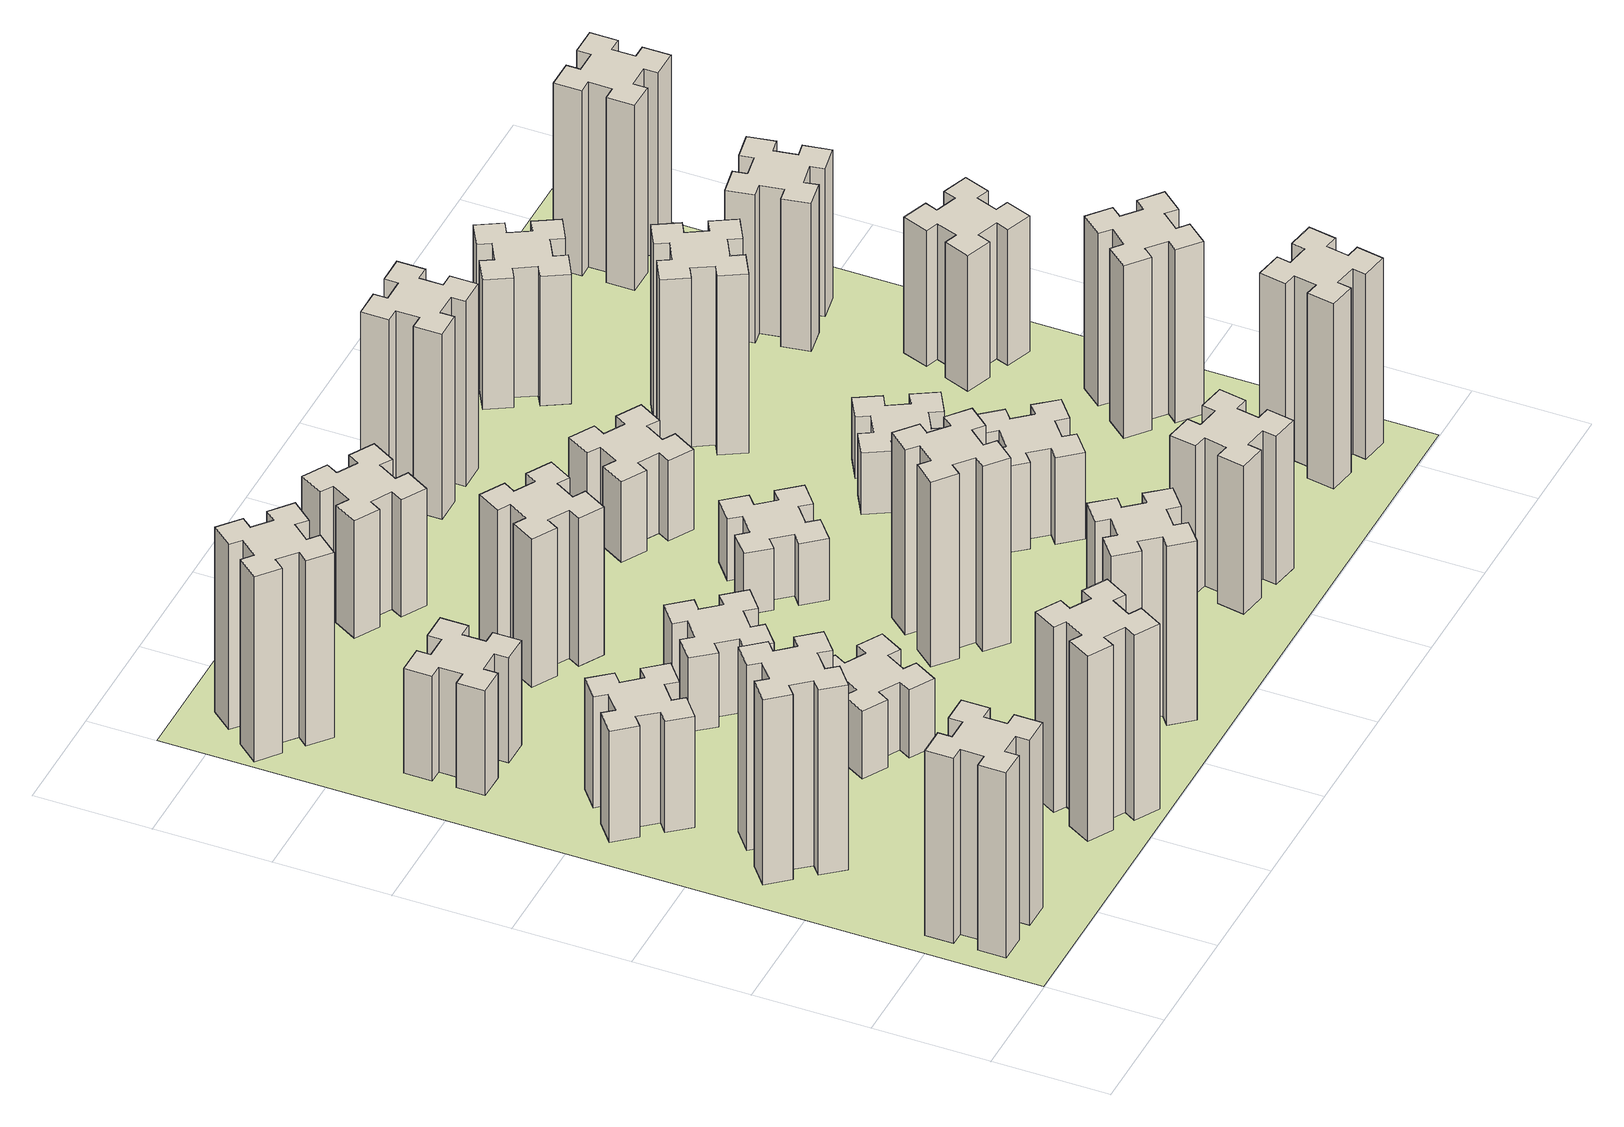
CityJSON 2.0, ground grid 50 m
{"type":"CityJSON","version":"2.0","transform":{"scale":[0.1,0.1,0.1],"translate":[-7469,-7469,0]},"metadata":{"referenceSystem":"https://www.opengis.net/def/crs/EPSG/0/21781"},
"CityObjects":{
"building1":{"type":"Building","attributes":{"class":"1000","function":"1000","usage":"1000","yearOfConstruction":2016,"roofType":"1000","measuredHeight":90,"storeysAboveGround":30,"storeysBelowGround":0},"geometry":[{"type":"Solid","lod":"1","boundaries":[[[[0,1,2,3,4,5,6,7,8,9,10,11,12,13,14,15,16,17,18,19]],[[17,16,20,21]],[[16,15,22,20]],[[15,14,23,22]],[[14,13,24,23]],[[13,12,25,24]],[[12,11,26,25]],[[11,10,27,26]],[[10,9,28,27]],[[9,8,29,28]],[[8,7,30,29]],[[7,6,31,30]],[[6,5,32,31]],[[5,4,33,32]],[[4,3,34,33]],[[3,2,35,34]],[[2,1,36,35]],[[1,0,37,36]],[[0,19,38,37]],[[19,18,39,38]],[[18,17,21,39]],[[24,25,26,27,28,29,30,31,32,33,34,35,36,37,38,39,21,20,22,23]]]]}]},
"building2":{"type":"Building","attributes":{"class":"1000","function":"1000","usage":"1000","yearOfConstruction":2016,"roofType":"1000","measuredHeight":90,"storeysAboveGround":30,"storeysBelowGround":0},"geometry":[{"type":"Solid","lod":"1","boundaries":[[[[40,41,42,43,44,45,46,47,48,49,50,51,52,53,54,55,56,57,58,59]],[[57,56,60,61]],[[56,55,62,60]],[[55,54,63,62]],[[54,53,64,63]],[[53,52,65,64]],[[52,51,66,65]],[[51,50,67,66]],[[50,49,68,67]],[[49,48,69,68]],[[48,47,70,69]],[[47,46,71,70]],[[46,45,72,71]],[[45,44,73,72]],[[44,43,74,73]],[[43,42,75,74]],[[42,41,76,75]],[[41,40,77,76]],[[40,59,78,77]],[[59,58,79,78]],[[58,57,61,79]],[[64,65,66,67,68,69,70,71,72,73,74,75,76,77,78,79,61,60,62,63]]]]}]},
"building3":{"type":"Building","attributes":{"class":"1000","function":"1000","usage":"1000","yearOfConstruction":2016,"roofType":"1000","measuredHeight":54,"storeysAboveGround":30,"storeysBelowGround":0},"geometry":[{"type":"Solid","lod":"1","boundaries":[[[[80,81,82,83,84,85,86,87,88,89,90,91,92,93,94,95,96,97,98,99]],[[97,96,100,101]],[[96,95,102,100]],[[95,94,103,102]],[[94,93,104,103]],[[93,92,105,104]],[[92,91,106,105]],[[91,90,107,106]],[[90,89,108,107]],[[89,88,109,108]],[[88,87,110,109]],[[87,86,111,110]],[[86,85,112,111]],[[85,84,113,112]],[[84,83,114,113]],[[83,82,115,114]],[[82,81,116,115]],[[81,80,117,116]],[[80,99,118,117]],[[99,98,119,118]],[[98,97,101,119]],[[104,105,106,107,108,109,110,111,112,113,114,115,116,117,118,119,101,100,102,103]]]]}]},
"building4":{"type":"Building","attributes":{"class":"1000","function":"1000","usage":"1000","yearOfConstruction":2016,"roofType":"1000","measuredHeight":51,"storeysAboveGround":30,"storeysBelowGround":0},"geometry":[{"type":"Solid","lod":"1","boundaries":[[[[120,121,122,123,124,125,126,127,128,129,130,131,132,133,134,135,136,137,138,139]],[[137,136,140,141]],[[136,135,142,140]],[[135,134,143,142]],[[134,133,144,143]],[[133,132,145,144]],[[132,131,146,145]],[[131,130,147,146]],[[130,129,148,147]],[[129,128,149,148]],[[128,127,150,149]],[[127,126,151,150]],[[126,125,152,151]],[[125,124,153,152]],[[124,123,154,153]],[[123,122,155,154]],[[122,121,156,155]],[[121,120,157,156]],[[120,139,158,157]],[[139,138,159,158]],[[138,137,141,159]],[[144,145,146,147,148,149,150,151,152,153,154,155,156,157,158,159,141,140,142,143]]]]}]},
"building5":{"type":"Building","attributes":{"class":"1000","function":"1000","usage":"1000","yearOfConstruction":2016,"roofType":"1000","measuredHeight":90,"storeysAboveGround":30,"storeysBelowGround":0},"geometry":[{"type":"Solid","lod":"1","boundaries":[[[[160,161,162,163,164,165,166,167,168,169,170,171,172,173,174,175,176,177,178,179]],[[177,176,180,181]],[[176,175,182,180]],[[175,174,183,182]],[[174,173,184,183]],[[173,172,185,184]],[[172,171,186,185]],[[171,170,187,186]],[[170,169,188,187]],[[169,168,189,188]],[[168,167,190,189]],[[167,166,191,190]],[[166,165,192,191]],[[165,164,193,192]],[[164,163,194,193]],[[163,162,195,194]],[[162,161,196,195]],[[161,160,197,196]],[[160,179,198,197]],[[179,178,199,198]],[[178,177,181,199]],[[184,185,186,187,188,189,190,191,192,193,194,195,196,197,198,199,181,180,182,183]]]]}]},
"building6":{"type":"Building","attributes":{"class":"1000","function":"1000","usage":"1000","yearOfConstruction":2016,"roofType":"1000","measuredHeight":90,"storeysAboveGround":30,"storeysBelowGround":0},"geometry":[{"type":"Solid","lod":"1","boundaries":[[[[200,201,202,203,204,205,206,207,208,209,210,211,212,213,214,215,216,217,218,219]],[[217,216,220,221]],[[216,215,222,220]],[[215,214,223,222]],[[214,213,224,223]],[[213,212,225,224]],[[212,211,226,225]],[[211,210,227,226]],[[210,209,228,227]],[[209,208,229,228]],[[208,207,230,229]],[[207,206,231,230]],[[206,205,232,231]],[[205,204,233,232]],[[204,203,234,233]],[[203,202,235,234]],[[202,201,236,235]],[[201,200,237,236]],[[200,219,238,237]],[[219,218,239,238]],[[218,217,221,239]],[[224,225,226,227,228,229,230,231,232,233,234,235,236,237,238,239,221,220,222,223]]]]}]},
"building7":{"type":"Building","attributes":{"class":"1000","function":"1000","usage":"1000","yearOfConstruction":2016,"roofType":"1000","measuredHeight":33,"storeysAboveGround":30,"storeysBelowGround":0},"geometry":[{"type":"Solid","lod":"1","boundaries":[[[[240,241,242,243,244,245,246,247,248,249,250,251,252,253,254,255,256,257,258,259]],[[257,256,260,261]],[[256,255,262,260]],[[255,254,263,262]],[[254,253,264,263]],[[253,252,265,264]],[[252,251,266,265]],[[251,250,267,266]],[[250,249,268,267]],[[249,248,269,268]],[[248,247,270,269]],[[247,246,271,270]],[[246,245,272,271]],[[245,244,273,272]],[[244,243,274,273]],[[243,242,275,274]],[[242,241,276,275]],[[241,240,277,276]],[[240,259,278,277]],[[259,258,279,278]],[[258,257,261,279]],[[264,265,266,267,268,269,270,271,272,273,274,275,276,277,278,279,261,260,262,263]]]]}]},
"building8":{"type":"Building","attributes":{"class":"1000","function":"1000","usage":"1000","yearOfConstruction":2016,"roofType":"1000","measuredHeight":36,"storeysAboveGround":30,"storeysBelowGround":0},"geometry":[{"type":"Solid","lod":"1","boundaries":[[[[280,281,282,283,284,285,286,287,288,289,290,291,292,293,294,295,296,297,298,299]],[[297,296,300,301]],[[296,295,302,300]],[[295,294,303,302]],[[294,293,304,303]],[[293,292,305,304]],[[292,291,306,305]],[[291,290,307,306]],[[290,289,308,307]],[[289,288,309,308]],[[288,287,310,309]],[[287,286,311,310]],[[286,285,312,311]],[[285,284,313,312]],[[284,283,314,313]],[[283,282,315,314]],[[282,281,316,315]],[[281,280,317,316]],[[280,299,318,317]],[[299,298,319,318]],[[298,297,301,319]],[[304,305,306,307,308,309,310,311,312,313,314,315,316,317,318,319,301,300,302,303]]]]}]},
"building9":{"type":"Building","attributes":{"class":"1000","function":"1000","usage":"1000","yearOfConstruction":2016,"roofType":"1000","measuredHeight":87,"storeysAboveGround":30,"storeysBelowGround":0},"geometry":[{"type":"Solid","lod":"1","boundaries":[[[[320,321,322,323,324,325,326,327,328,329,330,331,332,333,334,335,336,337,338,339]],[[337,336,340,341]],[[336,335,342,340]],[[335,334,343,342]],[[334,333,344,343]],[[333,332,345,344]],[[332,331,346,345]],[[331,330,347,346]],[[330,329,348,347]],[[329,328,349,348]],[[328,327,350,349]],[[327,326,351,350]],[[326,325,352,351]],[[325,324,353,352]],[[324,323,354,353]],[[323,322,355,354]],[[322,321,356,355]],[[321,320,357,356]],[[320,339,358,357]],[[339,338,359,358]],[[338,337,341,359]],[[344,345,346,347,348,349,350,351,352,353,354,355,356,357,358,359,341,340,342,343]]]]}]},
"building10":{"type":"Building","attributes":{"class":"1000","function":"1000","usage":"1000","yearOfConstruction":2016,"roofType":"1000","measuredHeight":72,"storeysAboveGround":30,"storeysBelowGround":0},"geometry":[{"type":"Solid","lod":"1","boundaries":[[[[360,361,362,363,364,365,366,367,368,369,370,371,372,373,374,375,376,377,378,379]],[[377,376,380,381]],[[376,375,382,380]],[[375,374,383,382]],[[374,373,384,383]],[[373,372,385,384]],[[372,371,386,385]],[[371,370,387,386]],[[370,369,388,387]],[[369,368,389,388]],[[368,367,390,389]],[[367,366,391,390]],[[366,365,392,391]],[[365,364,393,392]],[[364,363,394,393]],[[363,362,395,394]],[[362,361,396,395]],[[361,360,397,396]],[[360,379,398,397]],[[379,378,399,398]],[[378,377,381,399]],[[384,385,386,387,388,389,390,391,392,393,394,395,396,397,398,399,381,380,382,383]]]]}]},
"building11":{"type":"Building","attributes":{"class":"1000","function":"1000","usage":"1000","yearOfConstruction":2016,"roofType":"1000","measuredHeight":57,"storeysAboveGround":30,"storeysBelowGround":0},"geometry":[{"type":"Solid","lod":"1","boundaries":[[[[400,401,402,403,404,405,406,407,408,409,410,411,412,413,414,415,416,417,418,419]],[[417,416,420,421]],[[416,415,422,420]],[[415,414,423,422]],[[414,413,424,423]],[[413,412,425,424]],[[412,411,426,425]],[[411,410,427,426]],[[410,409,428,427]],[[409,408,429,428]],[[408,407,430,429]],[[407,406,431,430]],[[406,405,432,431]],[[405,404,433,432]],[[404,403,434,433]],[[403,402,435,434]],[[402,401,436,435]],[[401,400,437,436]],[[400,419,438,437]],[[419,418,439,438]],[[418,417,421,439]],[[424,425,426,427,428,429,430,431,432,433,434,435,436,437,438,439,421,420,422,423]]]]}]},
"building12":{"type":"Building","attributes":{"class":"1000","function":"1000","usage":"1000","yearOfConstruction":2016,"roofType":"1000","measuredHeight":90,"storeysAboveGround":30,"storeysBelowGround":0},"geometry":[{"type":"Solid","lod":"1","boundaries":[[[[440,441,442,443,444,445,446,447,448,449,450,451,452,453,454,455,456,457,458,459]],[[457,456,460,461]],[[456,455,462,460]],[[455,454,463,462]],[[454,453,464,463]],[[453,452,465,464]],[[452,451,466,465]],[[451,450,467,466]],[[450,449,468,467]],[[449,448,469,468]],[[448,447,470,469]],[[447,446,471,470]],[[446,445,472,471]],[[445,444,473,472]],[[444,443,474,473]],[[443,442,475,474]],[[442,441,476,475]],[[441,440,477,476]],[[440,459,478,477]],[[459,458,479,478]],[[458,457,461,479]],[[464,465,466,467,468,469,470,471,472,473,474,475,476,477,478,479,461,460,462,463]]]]}]},
"building13":{"type":"Building","attributes":{"class":"1000","function":"1000","usage":"1000","yearOfConstruction":2016,"roofType":"1000","measuredHeight":30,"storeysAboveGround":30,"storeysBelowGround":0},"geometry":[{"type":"Solid","lod":"1","boundaries":[[[[480,481,482,483,484,485,486,487,488,489,490,491,492,493,494,495,496,497,498,499]],[[497,496,500,501]],[[496,495,502,500]],[[495,494,503,502]],[[494,493,504,503]],[[493,492,505,504]],[[492,491,506,505]],[[491,490,507,506]],[[490,489,508,507]],[[489,488,509,508]],[[488,487,510,509]],[[487,486,511,510]],[[486,485,512,511]],[[485,484,513,512]],[[484,483,514,513]],[[483,482,515,514]],[[482,481,516,515]],[[481,480,517,516]],[[480,499,518,517]],[[499,498,519,518]],[[498,497,501,519]],[[504,505,506,507,508,509,510,511,512,513,514,515,516,517,518,519,501,500,502,503]]]]}]},
"building14":{"type":"Building","attributes":{"class":"1000","function":"1000","usage":"1000","yearOfConstruction":2016,"roofType":"1000","measuredHeight":72,"storeysAboveGround":30,"storeysBelowGround":0},"geometry":[{"type":"Solid","lod":"1","boundaries":[[[[520,521,522,523,524,525,526,527,528,529,530,531,532,533,534,535,536,537,538,539]],[[537,536,540,541]],[[536,535,542,540]],[[535,534,543,542]],[[534,533,544,543]],[[533,532,545,544]],[[532,531,546,545]],[[531,530,547,546]],[[530,529,548,547]],[[529,528,549,548]],[[528,527,550,549]],[[527,526,551,550]],[[526,525,552,551]],[[525,524,553,552]],[[524,523,554,553]],[[523,522,555,554]],[[522,521,556,555]],[[521,520,557,556]],[[520,539,558,557]],[[539,538,559,558]],[[538,537,541,559]],[[544,545,546,547,548,549,550,551,552,553,554,555,556,557,558,559,541,540,542,543]]]]}]},
"building15":{"type":"Building","attributes":{"class":"1000","function":"1000","usage":"1000","yearOfConstruction":2016,"roofType":"1000","measuredHeight":39,"storeysAboveGround":30,"storeysBelowGround":0},"geometry":[{"type":"Solid","lod":"1","boundaries":[[[[560,561,562,563,564,565,566,567,568,569,570,571,572,573,574,575,576,577,578,579]],[[577,576,580,581]],[[576,575,582,580]],[[575,574,583,582]],[[574,573,584,583]],[[573,572,585,584]],[[572,571,586,585]],[[571,570,587,586]],[[570,569,588,587]],[[569,568,589,588]],[[568,567,590,589]],[[567,566,591,590]],[[566,565,592,591]],[[565,564,593,592]],[[564,563,594,593]],[[563,562,595,594]],[[562,561,596,595]],[[561,560,597,596]],[[560,579,598,597]],[[579,578,599,598]],[[578,577,581,599]],[[584,585,586,587,588,589,590,591,592,593,594,595,596,597,598,599,581,580,582,583]]]]}]},
"building16":{"type":"Building","attributes":{"class":"1000","function":"1000","usage":"1000","yearOfConstruction":2016,"roofType":"1000","measuredHeight":90,"storeysAboveGround":30,"storeysBelowGround":0},"geometry":[{"type":"Solid","lod":"1","boundaries":[[[[600,601,602,603,604,605,606,607,608,609,610,611,612,613,614,615,616,617,618,619]],[[617,616,620,621]],[[616,615,622,620]],[[615,614,623,622]],[[614,613,624,623]],[[613,612,625,624]],[[612,611,626,625]],[[611,610,627,626]],[[610,609,628,627]],[[609,608,629,628]],[[608,607,630,629]],[[607,606,631,630]],[[606,605,632,631]],[[605,604,633,632]],[[604,603,634,633]],[[603,602,635,634]],[[602,601,636,635]],[[601,600,637,636]],[[600,619,638,637]],[[619,618,639,638]],[[618,617,621,639]],[[624,625,626,627,628,629,630,631,632,633,634,635,636,637,638,639,621,620,622,623]]]]}]},
"building17":{"type":"Building","attributes":{"class":"1000","function":"1000","usage":"1000","yearOfConstruction":2016,"roofType":"1000","measuredHeight":42,"storeysAboveGround":30,"storeysBelowGround":0},"geometry":[{"type":"Solid","lod":"1","boundaries":[[[[640,641,642,643,644,645,646,647,648,649,650,651,652,653,654,655,656,657,658,659]],[[657,656,660,661]],[[656,655,662,660]],[[655,654,663,662]],[[654,653,664,663]],[[653,652,665,664]],[[652,651,666,665]],[[651,650,667,666]],[[650,649,668,667]],[[649,648,669,668]],[[648,647,670,669]],[[647,646,671,670]],[[646,645,672,671]],[[645,644,673,672]],[[644,643,674,673]],[[643,642,675,674]],[[642,641,676,675]],[[641,640,677,676]],[[640,659,678,677]],[[659,658,679,678]],[[658,657,661,679]],[[664,665,666,667,668,669,670,671,672,673,674,675,676,677,678,679,661,660,662,663]]]]}]},
"building18":{"type":"Building","attributes":{"class":"1000","function":"1000","usage":"1000","yearOfConstruction":2016,"roofType":"1000","measuredHeight":30,"storeysAboveGround":30,"storeysBelowGround":0},"geometry":[{"type":"Solid","lod":"1","boundaries":[[[[680,681,682,683,684,685,686,687,688,689,690,691,692,693,694,695,696,697,698,699]],[[697,696,700,701]],[[696,695,702,700]],[[695,694,703,702]],[[694,693,704,703]],[[693,692,705,704]],[[692,691,706,705]],[[691,690,707,706]],[[690,689,708,707]],[[689,688,709,708]],[[688,687,710,709]],[[687,686,711,710]],[[686,685,712,711]],[[685,684,713,712]],[[684,683,714,713]],[[683,682,715,714]],[[682,681,716,715]],[[681,680,717,716]],[[680,699,718,717]],[[699,698,719,718]],[[698,697,701,719]],[[704,705,706,707,708,709,710,711,712,713,714,715,716,717,718,719,701,700,702,703]]]]}]},
"building19":{"type":"Building","attributes":{"class":"1000","function":"1000","usage":"1000","yearOfConstruction":2016,"roofType":"1000","measuredHeight":87,"storeysAboveGround":30,"storeysBelowGround":0},"geometry":[{"type":"Solid","lod":"1","boundaries":[[[[720,721,722,723,724,725,726,727,728,729,730,731,732,733,734,735,736,737,738,739]],[[737,736,740,741]],[[736,735,742,740]],[[735,734,743,742]],[[734,733,744,743]],[[733,732,745,744]],[[732,731,746,745]],[[731,730,747,746]],[[730,729,748,747]],[[729,728,749,748]],[[728,727,750,749]],[[727,726,751,750]],[[726,725,752,751]],[[725,724,753,752]],[[724,723,754,753]],[[723,722,755,754]],[[722,721,756,755]],[[721,720,757,756]],[[720,739,758,757]],[[739,738,759,758]],[[738,737,741,759]],[[744,745,746,747,748,749,750,751,752,753,754,755,756,757,758,759,741,740,742,743]]]]}]},
"building20":{"type":"Building","attributes":{"class":"1000","function":"1000","usage":"1000","yearOfConstruction":2016,"roofType":"1000","measuredHeight":90,"storeysAboveGround":30,"storeysBelowGround":0},"geometry":[{"type":"Solid","lod":"1","boundaries":[[[[760,761,762,763,764,765,766,767,768,769,770,771,772,773,774,775,776,777,778,779]],[[777,776,780,781]],[[776,775,782,780]],[[775,774,783,782]],[[774,773,784,783]],[[773,772,785,784]],[[772,771,786,785]],[[771,770,787,786]],[[770,769,788,787]],[[769,768,789,788]],[[768,767,790,789]],[[767,766,791,790]],[[766,765,792,791]],[[765,764,793,792]],[[764,763,794,793]],[[763,762,795,794]],[[762,761,796,795]],[[761,760,797,796]],[[760,779,798,797]],[[779,778,799,798]],[[778,777,781,799]],[[784,785,786,787,788,789,790,791,792,793,794,795,796,797,798,799,781,780,782,783]]]]}]},
"building21":{"type":"Building","attributes":{"class":"1000","function":"1000","usage":"1000","yearOfConstruction":2016,"roofType":"1000","measuredHeight":63,"storeysAboveGround":30,"storeysBelowGround":0},"geometry":[{"type":"Solid","lod":"1","boundaries":[[[[800,801,802,803,804,805,806,807,808,809,810,811,812,813,814,815,816,817,818,819]],[[817,816,820,821]],[[816,815,822,820]],[[815,814,823,822]],[[814,813,824,823]],[[813,812,825,824]],[[812,811,826,825]],[[811,810,827,826]],[[810,809,828,827]],[[809,808,829,828]],[[808,807,830,829]],[[807,806,831,830]],[[806,805,832,831]],[[805,804,833,832]],[[804,803,834,833]],[[803,802,835,834]],[[802,801,836,835]],[[801,800,837,836]],[[800,819,838,837]],[[819,818,839,838]],[[818,817,821,839]],[[824,825,826,827,828,829,830,831,832,833,834,835,836,837,838,839,821,820,822,823]]]]}]},
"building22":{"type":"Building","attributes":{"class":"1000","function":"1000","usage":"1000","yearOfConstruction":2016,"roofType":"1000","measuredHeight":84,"storeysAboveGround":30,"storeysBelowGround":0},"geometry":[{"type":"Solid","lod":"1","boundaries":[[[[840,841,842,843,844,845,846,847,848,849,850,851,852,853,854,855,856,857,858,859]],[[857,856,860,861]],[[856,855,862,860]],[[855,854,863,862]],[[854,853,864,863]],[[853,852,865,864]],[[852,851,866,865]],[[851,850,867,866]],[[850,849,868,867]],[[849,848,869,868]],[[848,847,870,869]],[[847,846,871,870]],[[846,845,872,871]],[[845,844,873,872]],[[844,843,874,873]],[[843,842,875,874]],[[842,841,876,875]],[[841,840,877,876]],[[840,859,878,877]],[[859,858,879,878]],[[858,857,861,879]],[[864,865,866,867,868,869,870,871,872,873,874,875,876,877,878,879,861,860,862,863]]]]}]},
"building23":{"type":"Building","attributes":{"class":"1000","function":"1000","usage":"1000","yearOfConstruction":2016,"roofType":"1000","measuredHeight":66,"storeysAboveGround":30,"storeysBelowGround":0},"geometry":[{"type":"Solid","lod":"1","boundaries":[[[[880,881,882,883,884,885,886,887,888,889,890,891,892,893,894,895,896,897,898,899]],[[897,896,900,901]],[[896,895,902,900]],[[895,894,903,902]],[[894,893,904,903]],[[893,892,905,904]],[[892,891,906,905]],[[891,890,907,906]],[[890,889,908,907]],[[889,888,909,908]],[[888,887,910,909]],[[887,886,911,910]],[[886,885,912,911]],[[885,884,913,912]],[[884,883,914,913]],[[883,882,915,914]],[[882,881,916,915]],[[881,880,917,916]],[[880,899,918,917]],[[899,898,919,918]],[[898,897,901,919]],[[904,905,906,907,908,909,910,911,912,913,914,915,916,917,918,919,901,900,902,903]]]]}]},
"building24":{"type":"Building","attributes":{"class":"1000","function":"1000","usage":"1000","yearOfConstruction":2016,"roofType":"1000","measuredHeight":72,"storeysAboveGround":30,"storeysBelowGround":0},"geometry":[{"type":"Solid","lod":"1","boundaries":[[[[920,921,922,923,924,925,926,927,928,929,930,931,932,933,934,935,936,937,938,939]],[[937,936,940,941]],[[936,935,942,940]],[[935,934,943,942]],[[934,933,944,943]],[[933,932,945,944]],[[932,931,946,945]],[[931,930,947,946]],[[930,929,948,947]],[[929,928,949,948]],[[928,927,950,949]],[[927,926,951,950]],[[926,925,952,951]],[[925,924,953,952]],[[924,923,954,953]],[[923,922,955,954]],[[922,921,956,955]],[[921,920,957,956]],[[920,939,958,957]],[[939,938,959,958]],[[938,937,941,959]],[[944,945,946,947,948,949,950,951,952,953,954,955,956,957,958,959,941,940,942,943]]]]}]},
"building25":{"type":"Building","attributes":{"class":"1000","function":"1000","usage":"1000","yearOfConstruction":2016,"roofType":"1000","measuredHeight":90,"storeysAboveGround":30,"storeysBelowGround":0},"geometry":[{"type":"Solid","lod":"1","boundaries":[[[[960,961,962,963,964,965,966,967,968,969,970,971,972,973,974,975,976,977,978,979]],[[977,976,980,981]],[[976,975,982,980]],[[975,974,983,982]],[[974,973,984,983]],[[973,972,985,984]],[[972,971,986,985]],[[971,970,987,986]],[[970,969,988,987]],[[969,968,989,988]],[[968,967,990,989]],[[967,966,991,990]],[[966,965,992,991]],[[965,964,993,992]],[[964,963,994,993]],[[963,962,995,994]],[[962,961,996,995]],[[961,960,997,996]],[[960,979,998,997]],[[979,978,999,998]],[[978,977,981,999]],[[984,985,986,987,988,989,990,991,992,993,994,995,996,997,998,999,981,980,982,983]]]]}]},
"landuse1":{"type":"LandUse","attributes":{"name":"plot1","function":"1010"},"geometry":[{"type":"MultiSurface","lod":"1","boundaries":[[[1000,1001,1002,1003]]]}]}
},
"vertices":[
[165,425,0],[165,325,0],[105,325,0],[105,205,0],[225,205,0],[225,265,0],[325,265,0],[325,205,0],[445,205,0],[445,325,0],[385,325,0],[385,425,0],[445,425,0],[445,545,0],[325,545,0],[325,485,0],[225,485,0],[225,545,0],[105,545,0],[105,425,0],[225,485,900],[225,545,900],[325,485,900],[325,545,900],[445,545,900],[445,425,900],[385,425,900],[385,325,900],[445,325,900],[445,205,900],[325,205,900],[325,265,900],[225,265,900],[225,205,900],[105,205,900],[105,325,900],[165,325,900],[165,425,900],[105,425,900],[105,545,900],
[492,1248,0],[427,1324,0],[473,1363,0],[396,1455,0],[304,1378,0],[343,1332,0],[266,1267,0],[228,1313,0],[136,1236,0],[213,1144,0],[259,1183,0],[323,1106,0],[277,1068,0],[354,976,0],[446,1053,0],[408,1099,0],[484,1163,0],[523,1117,0],[615,1194,0],[538,1286,0],[484,1163,900],[523,1117,900],[408,1099,900],[446,1053,900],[354,976,900],[277,1068,900],[323,1106,900],[259,1183,900],[213,1144,900],[136,1236,900],[228,1313,900],[266,1267,900],[343,1332,900],[304,1378,900],[396,1455,900],[473,1363,900],[427,1324,900],[492,1248,900],[538,1286,900],[615,1194,900],
[492,1888,0],[427,1964,0],[473,2003,0],[396,2095,0],[304,2018,0],[343,1972,0],[266,1907,0],[228,1953,0],[136,1876,0],[213,1784,0],[259,1823,0],[323,1746,0],[277,1708,0],[354,1616,0],[446,1693,0],[408,1739,0],[484,1803,0],[523,1757,0],[615,1834,0],[538,1926,0],[484,1803,540],[523,1757,540],[408,1739,540],[446,1693,540],[354,1616,540],[277,1708,540],[323,1746,540],[259,1823,540],[213,1784,540],[136,1876,540],[228,1953,540],[266,1907,540],[343,1972,540],[304,2018,540],[396,2095,540],[473,2003,540],[427,1964,540],[492,1888,540],[538,1926,540],[615,1834,540],
[485,2545,0],[485,2645,0],[545,2645,0],[545,2765,0],[425,2765,0],[425,2705,0],[325,2705,0],[325,2765,0],[205,2765,0],[205,2645,0],[265,2645,0],[265,2545,0],[205,2545,0],[205,2425,0],[325,2425,0],[325,2485,0],[425,2485,0],[425,2425,0],[545,2425,0],[545,2545,0],[425,2485,510],[425,2425,510],[325,2485,510],[325,2425,510],[205,2425,510],[205,2545,510],[265,2545,510],[265,2645,510],[205,2645,510],[205,2765,510],[325,2765,510],[325,2705,510],[425,2705,510],[425,2765,510],[545,2765,510],[545,2645,510],[485,2645,510],[485,2545,510],[545,2545,510],[545,2425,510],
[1214,346,0],[1127,396,0],[1157,448,0],[1053,508,0],[993,404,0],[1045,374,0],[995,287,0],[943,317,0],[883,213,0],[987,153,0],[1017,205,0],[1104,155,0],[1074,103,0],[1178,43,0],[1238,147,0],[1186,177,0],[1236,264,0],[1288,234,0],[1348,338,0],[1244,398,0],[1236,264,900],[1288,234,900],[1186,177,900],[1238,147,900],[1178,43,900],[1074,103,900],[1104,155,900],[1017,205,900],[987,153,900],[883,213,900],[943,317,900],[995,287,900],[1045,374,900],[993,404,900],[1053,508,900],[1157,448,900],[1127,396,900],[1214,346,900],[1244,398,900],[1348,338,900],
[384,3387,0],[308,3452,0],[346,3498,0],[254,3575,0],[177,3483,0],[223,3444,0],[159,3368,0],[113,3406,0],[36,3314,0],[128,3237,0],[166,3283,0],[243,3219,0],[204,3173,0],[296,3096,0],[373,3188,0],[327,3226,0],[392,3303,0],[438,3264,0],[515,3356,0],[423,3433,0],[392,3303,900],[438,3264,900],[327,3226,900],[373,3188,900],[296,3096,900],[204,3173,900],[243,3219,900],[166,3283,900],[128,3237,900],[36,3314,900],[113,3406,900],[159,3368,900],[223,3444,900],[177,3483,900],[254,3575,900],[346,3498,900],[308,3452,900],[384,3387,900],[423,3433,900],[515,3356,900],
[1186,1117,0],[1236,1204,0],[1288,1174,0],[1348,1278,0],[1244,1338,0],[1214,1286,0],[1127,1336,0],[1157,1388,0],[1053,1448,0],[993,1344,0],[1045,1314,0],[995,1227,0],[943,1257,0],[883,1153,0],[987,1093,0],[1017,1145,0],[1104,1095,0],[1074,1043,0],[1178,983,0],[1238,1087,0],[1104,1095,330],[1074,1043,330],[1017,1145,330],[987,1093,330],[883,1153,330],[943,1257,330],[995,1227,330],[1045,1314,330],[993,1344,330],[1053,1448,330],[1157,1388,330],[1127,1336,330],[1214,1286,330],[1244,1338,330],[1348,1278,330],[1288,1174,330],[1236,1204,330],[1186,1117,330],[1238,1087,330],[1178,983,330],
[1083,1972,0],[1006,1907,0],[968,1953,0],[876,1876,0],[953,1784,0],[999,1823,0],[1063,1746,0],[1017,1708,0],[1094,1616,0],[1186,1693,0],[1148,1739,0],[1224,1803,0],[1263,1757,0],[1355,1834,0],[1278,1926,0],[1232,1888,0],[1167,1964,0],[1213,2003,0],[1136,2095,0],[1044,2018,0],[1167,1964,360],[1213,2003,360],[1232,1888,360],[1278,1926,360],[1355,1834,360],[1263,1757,360],[1224,1803,360],[1148,1739,360],[1186,1693,360],[1094,1616,360],[1017,1708,360],[1063,1746,360],[999,1823,360],[953,1784,360],[876,1876,360],[968,1953,360],[1006,1907,360],[1083,1972,360],[1044,2018,360],[1136,2095,360],
[1639,343,0],[1703,266,0],[1657,228,0],[1734,136,0],[1826,213,0],[1788,259,0],[1864,323,0],[1903,277,0],[1995,354,0],[1918,446,0],[1872,408,0],[1807,484,0],[1853,523,0],[1776,615,0],[1684,538,0],[1723,492,0],[1646,427,0],[1608,473,0],[1516,396,0],[1593,304,0],[1646,427,870],[1608,473,870],[1723,492,870],[1684,538,870],[1776,615,870],[1853,523,870],[1807,484,870],[1872,408,870],[1918,446,870],[1995,354,870],[1903,277,870],[1864,323,870],[1788,259,870],[1826,213,870],[1734,136,870],[1657,228,870],[1703,266,870],[1639,343,870],[1593,304,870],[1516,396,870],
[1214,2666,0],[1127,2716,0],[1157,2768,0],[1053,2828,0],[993,2724,0],[1045,2694,0],[995,2607,0],[943,2637,0],[883,2533,0],[987,2473,0],[1017,2525,0],[1104,2475,0],[1074,2423,0],[1178,2363,0],[1238,2467,0],[1186,2497,0],[1236,2584,0],[1288,2554,0],[1348,2658,0],[1244,2718,0],[1236,2584,720],[1288,2554,720],[1186,2497,720],[1238,2467,720],[1178,2363,720],[1074,2423,720],[1104,2475,720],[1017,2525,720],[987,2473,720],[883,2533,720],[943,2637,720],[995,2607,720],[1045,2694,720],[993,2724,720],[1053,2828,720],[1157,2768,720],[1127,2716,720],[1214,2666,720],[1244,2718,720],[1348,2658,720],
[1186,3237,0],[1236,3324,0],[1288,3294,0],[1348,3398,0],[1244,3458,0],[1214,3406,0],[1127,3456,0],[1157,3508,0],[1053,3568,0],[993,3464,0],[1045,3434,0],[995,3347,0],[943,3377,0],[883,3273,0],[987,3213,0],[1017,3265,0],[1104,3215,0],[1074,3163,0],[1178,3103,0],[1238,3207,0],[1104,3215,570],[1074,3163,570],[1017,3265,570],[987,3213,570],[883,3273,570],[943,3377,570],[995,3347,570],[1045,3434,570],[993,3464,570],[1053,3568,570],[1157,3508,570],[1127,3456,570],[1214,3406,570],[1244,3458,570],[1348,3398,570],[1288,3294,570],[1236,3324,570],[1186,3237,570],[1238,3207,570],[1178,3103,570],
[1803,1324,0],[1739,1248,0],[1693,1286,0],[1616,1194,0],[1708,1117,0],[1746,1163,0],[1823,1099,0],[1784,1053,0],[1876,976,0],[1953,1068,0],[1907,1106,0],[1972,1183,0],[2018,1144,0],[2095,1236,0],[2003,1313,0],[1964,1267,0],[1888,1332,0],[1926,1378,0],[1834,1455,0],[1757,1363,0],[1888,1332,900],[1926,1378,900],[1964,1267,900],[2003,1313,900],[2095,1236,900],[2018,1144,900],[1972,1183,900],[1907,1106,900],[1953,1068,900],[1876,976,900],[1784,1053,900],[1823,1099,900],[1746,1163,900],[1708,1117,900],[1616,1194,900],[1693,1286,900],[1739,1248,900],[1803,1324,900],[1757,1363,900],[1834,1455,900],
[1972,1988,0],[1907,2064,0],[1953,2103,0],[1876,2195,0],[1784,2118,0],[1823,2072,0],[1746,2007,0],[1708,2053,0],[1616,1976,0],[1693,1884,0],[1739,1923,0],[1803,1846,0],[1757,1808,0],[1834,1716,0],[1926,1793,0],[1888,1839,0],[1964,1903,0],[2003,1857,0],[2095,1934,0],[2018,2026,0],[1964,1903,300],[2003,1857,300],[1888,1839,300],[1926,1793,300],[1834,1716,300],[1757,1808,300],[1803,1846,300],[1739,1923,300],[1693,1884,300],[1616,1976,300],[1708,2053,300],[1746,2007,300],[1823,2072,300],[1784,2118,300],[1876,2195,300],[1953,2103,300],[1907,2064,300],[1972,1988,300],[2018,2026,300],[2095,1934,300],
[2496,444,0],[2478,345,0],[2419,356,0],[2398,237,0],[2517,217,0],[2527,276,0],[2625,258,0],[2615,199,0],[2733,178,0],[2754,297,0],[2695,307,0],[2712,405,0],[2771,395,0],[2792,513,0],[2674,534,0],[2664,475,0],[2565,492,0],[2576,551,0],[2457,572,0],[2437,454,0],[2565,492,720],[2576,551,720],[2664,475,720],[2674,534,720],[2792,513,720],[2771,395,720],[2712,405,720],[2695,307,720],[2754,297,720],[2733,178,720],[2615,199,720],[2625,258,720],[2527,276,720],[2517,217,720],[2398,237,720],[2419,356,720],[2478,345,720],[2496,444,720],[2437,454,720],[2457,572,720],
[2026,2497,0],[2076,2584,0],[2128,2554,0],[2188,2658,0],[2084,2718,0],[2054,2666,0],[1967,2716,0],[1997,2768,0],[1893,2828,0],[1833,2724,0],[1885,2694,0],[1835,2607,0],[1783,2637,0],[1723,2533,0],[1827,2473,0],[1857,2525,0],[1944,2475,0],[1914,2423,0],[2018,2363,0],[2078,2467,0],[1944,2475,390],[1914,2423,390],[1857,2525,390],[1827,2473,390],[1723,2533,390],[1783,2637,390],[1835,2607,390],[1885,2694,390],[1833,2724,390],[1893,2828,390],[1997,2768,390],[1967,2716,390],[2054,2666,390],[2084,2718,390],[2188,2658,390],[2128,2554,390],[2076,2584,390],[2026,2497,390],[2078,2467,390],[2018,2363,390],
[1965,3385,0],[1965,3485,0],[2025,3485,0],[2025,3605,0],[1905,3605,0],[1905,3545,0],[1805,3545,0],[1805,3605,0],[1685,3605,0],[1685,3485,0],[1745,3485,0],[1745,3385,0],[1685,3385,0],[1685,3265,0],[1805,3265,0],[1805,3325,0],[1905,3325,0],[1905,3265,0],[2025,3265,0],[2025,3385,0],[1905,3325,900],[1905,3265,900],[1805,3325,900],[1805,3265,900],[1685,3265,900],[1685,3385,900],[1745,3385,900],[1745,3485,900],[1685,3485,900],[1685,3605,900],[1805,3605,900],[1805,3545,900],[1905,3545,900],[1905,3605,900],[2025,3605,900],[2025,3485,900],[1965,3485,900],[1965,3385,900],[2025,3385,900],[2025,3265,900],
[2563,1332,0],[2486,1267,0],[2448,1313,0],[2356,1236,0],[2433,1144,0],[2479,1183,0],[2543,1106,0],[2497,1068,0],[2574,976,0],[2666,1053,0],[2628,1099,0],[2704,1163,0],[2743,1117,0],[2835,1194,0],[2758,1286,0],[2712,1248,0],[2647,1324,0],[2693,1363,0],[2616,1455,0],[2524,1378,0],[2647,1324,420],[2693,1363,420],[2712,1248,420],[2758,1286,420],[2835,1194,420],[2743,1117,420],[2704,1163,420],[2628,1099,420],[2666,1053,420],[2574,976,420],[2497,1068,420],[2543,1106,420],[2479,1183,420],[2433,1144,420],[2356,1236,420],[2448,1313,420],[2486,1267,420],[2563,1332,420],[2524,1378,420],[2616,1455,420],
[2475,1744,0],[2525,1657,0],[2473,1627,0],[2533,1523,0],[2637,1583,0],[2607,1635,0],[2694,1685,0],[2724,1633,0],[2828,1693,0],[2768,1797,0],[2716,1767,0],[2666,1854,0],[2718,1884,0],[2658,1988,0],[2554,1928,0],[2584,1876,0],[2497,1826,0],[2467,1878,0],[2363,1818,0],[2423,1714,0],[2497,1826,300],[2467,1878,300],[2584,1876,300],[2554,1928,300],[2658,1988,300],[2718,1884,300],[2666,1854,300],[2716,1767,300],[2768,1797,300],[2828,1693,300],[2724,1633,300],[2694,1685,300],[2607,1635,300],[2637,1583,300],[2533,1523,300],[2473,1627,300],[2525,1657,300],[2475,1744,300],[2423,1714,300],[2363,1818,300],
[2607,2475,0],[2694,2525,0],[2724,2473,0],[2828,2533,0],[2768,2637,0],[2716,2607,0],[2666,2694,0],[2718,2724,0],[2658,2828,0],[2554,2768,0],[2584,2716,0],[2497,2666,0],[2467,2718,0],[2363,2658,0],[2423,2554,0],[2475,2584,0],[2525,2497,0],[2473,2467,0],[2533,2363,0],[2637,2423,0],[2525,2497,870],[2473,2467,870],[2475,2584,870],[2423,2554,870],[2363,2658,870],[2467,2718,870],[2497,2666,870],[2584,2716,870],[2554,2768,870],[2658,2828,870],[2718,2724,870],[2666,2694,870],[2716,2607,870],[2768,2637,870],[2828,2533,870],[2724,2473,870],[2694,2525,870],[2607,2475,870],[2637,2423,870],[2533,2363,870],
[3504,475,0],[3405,492,0],[3416,551,0],[3297,572,0],[3277,454,0],[3336,444,0],[3318,345,0],[3259,356,0],[3238,237,0],[3357,217,0],[3367,276,0],[3465,258,0],[3455,199,0],[3573,178,0],[3594,297,0],[3535,307,0],[3552,405,0],[3611,395,0],[3632,513,0],[3514,534,0],[3552,405,900],[3611,395,900],[3535,307,900],[3594,297,900],[3573,178,900],[3455,199,900],[3465,258,900],[3367,276,900],[3357,217,900],[3238,237,900],[3259,356,900],[3318,345,900],[3336,444,900],[3277,454,900],[3297,572,900],[3416,551,900],[3405,492,900],[3504,475,900],[3514,534,900],[3632,513,900],
[2716,3347,0],[2666,3434,0],[2718,3464,0],[2658,3568,0],[2554,3508,0],[2584,3456,0],[2497,3406,0],[2467,3458,0],[2363,3398,0],[2423,3294,0],[2475,3324,0],[2525,3237,0],[2473,3207,0],[2533,3103,0],[2637,3163,0],[2607,3215,0],[2694,3265,0],[2724,3213,0],[2828,3273,0],[2768,3377,0],[2694,3265,630],[2724,3213,630],[2607,3215,630],[2637,3163,630],[2533,3103,630],[2473,3207,630],[2525,3237,630],[2475,3324,630],[2423,3294,630],[2363,3398,630],[2467,3458,630],[2497,3406,630],[2584,3456,630],[2554,3508,630],[2658,3568,630],[2718,3464,630],[2666,3434,630],[2716,3347,630],[2768,3377,630],[2828,3273,630],
[3487,1006,0],[3552,1083,0],[3598,1044,0],[3675,1136,0],[3583,1213,0],[3544,1167,0],[3468,1232,0],[3506,1278,0],[3414,1355,0],[3337,1263,0],[3383,1224,0],[3319,1148,0],[3273,1186,0],[3196,1094,0],[3288,1017,0],[3326,1063,0],[3403,999,0],[3364,953,0],[3456,876,0],[3533,968,0],[3403,999,840],[3364,953,840],[3326,1063,840],[3288,1017,840],[3196,1094,840],[3273,1186,840],[3319,1148,840],[3383,1224,840],[3337,1263,840],[3414,1355,840],[3506,1278,840],[3468,1232,840],[3544,1167,840],[3583,1213,840],[3675,1136,840],[3598,1044,840],[3552,1083,840],[3487,1006,840],[3533,968,840],[3456,876,840],
[3520,1942,0],[3426,1976,0],[3447,2032,0],[3334,2073,0],[3293,1960,0],[3349,1940,0],[3315,1846,0],[3259,1867,0],[3217,1754,0],[3330,1713,0],[3351,1769,0],[3445,1735,0],[3424,1679,0],[3537,1637,0],[3578,1750,0],[3522,1771,0],[3556,1865,0],[3612,1844,0],[3653,1957,0],[3540,1998,0],[3556,1865,660],[3612,1844,660],[3522,1771,660],[3578,1750,660],[3537,1637,660],[3424,1679,660],[3445,1735,660],[3351,1769,660],[3330,1713,660],[3217,1754,660],[3259,1867,660],[3315,1846,660],[3349,1940,660],[3293,1960,660],[3334,2073,660],[3447,2032,660],[3426,1976,660],[3520,1942,660],[3540,1998,660],[3653,1957,660],
[3365,2712,0],[3267,2695,0],[3257,2754,0],[3138,2733,0],[3159,2615,0],[3218,2625,0],[3236,2527,0],[3177,2517,0],[3197,2398,0],[3316,2419,0],[3305,2478,0],[3404,2496,0],[3414,2437,0],[3532,2457,0],[3511,2576,0],[3452,2565,0],[3435,2664,0],[3494,2674,0],[3473,2792,0],[3355,2771,0],[3435,2664,720],[3494,2674,720],[3452,2565,720],[3511,2576,720],[3532,2457,720],[3414,2437,720],[3404,2496,720],[3305,2478,720],[3316,2419,720],[3197,2398,720],[3177,2517,720],[3236,2527,720],[3218,2625,720],[3159,2615,720],[3138,2733,720],[3257,2754,720],[3267,2695,720],[3365,2712,720],[3355,2771,720],[3473,2792,720],
[3385,3225,0],[3485,3225,0],[3485,3165,0],[3605,3165,0],[3605,3285,0],[3545,3285,0],[3545,3385,0],[3605,3385,0],[3605,3505,0],[3485,3505,0],[3485,3445,0],[3385,3445,0],[3385,3505,0],[3265,3505,0],[3265,3385,0],[3325,3385,0],[3325,3285,0],[3265,3285,0],[3265,3165,0],[3385,3165,0],[3325,3285,900],[3265,3285,900],[3325,3385,900],[3265,3385,900],[3265,3505,900],[3385,3505,900],[3385,3445,900],[3485,3445,900],[3485,3505,900],[3605,3505,900],[3605,3385,900],[3545,3385,900],[3545,3285,900],[3605,3285,900],[3605,3165,900],[3485,3165,900],[3485,3225,900],[3385,3225,900],[3385,3165,900],[3265,3165,900],
[5,3705,0],[3705,3705,0],[3705,5,0],[5,5,0]
]}
